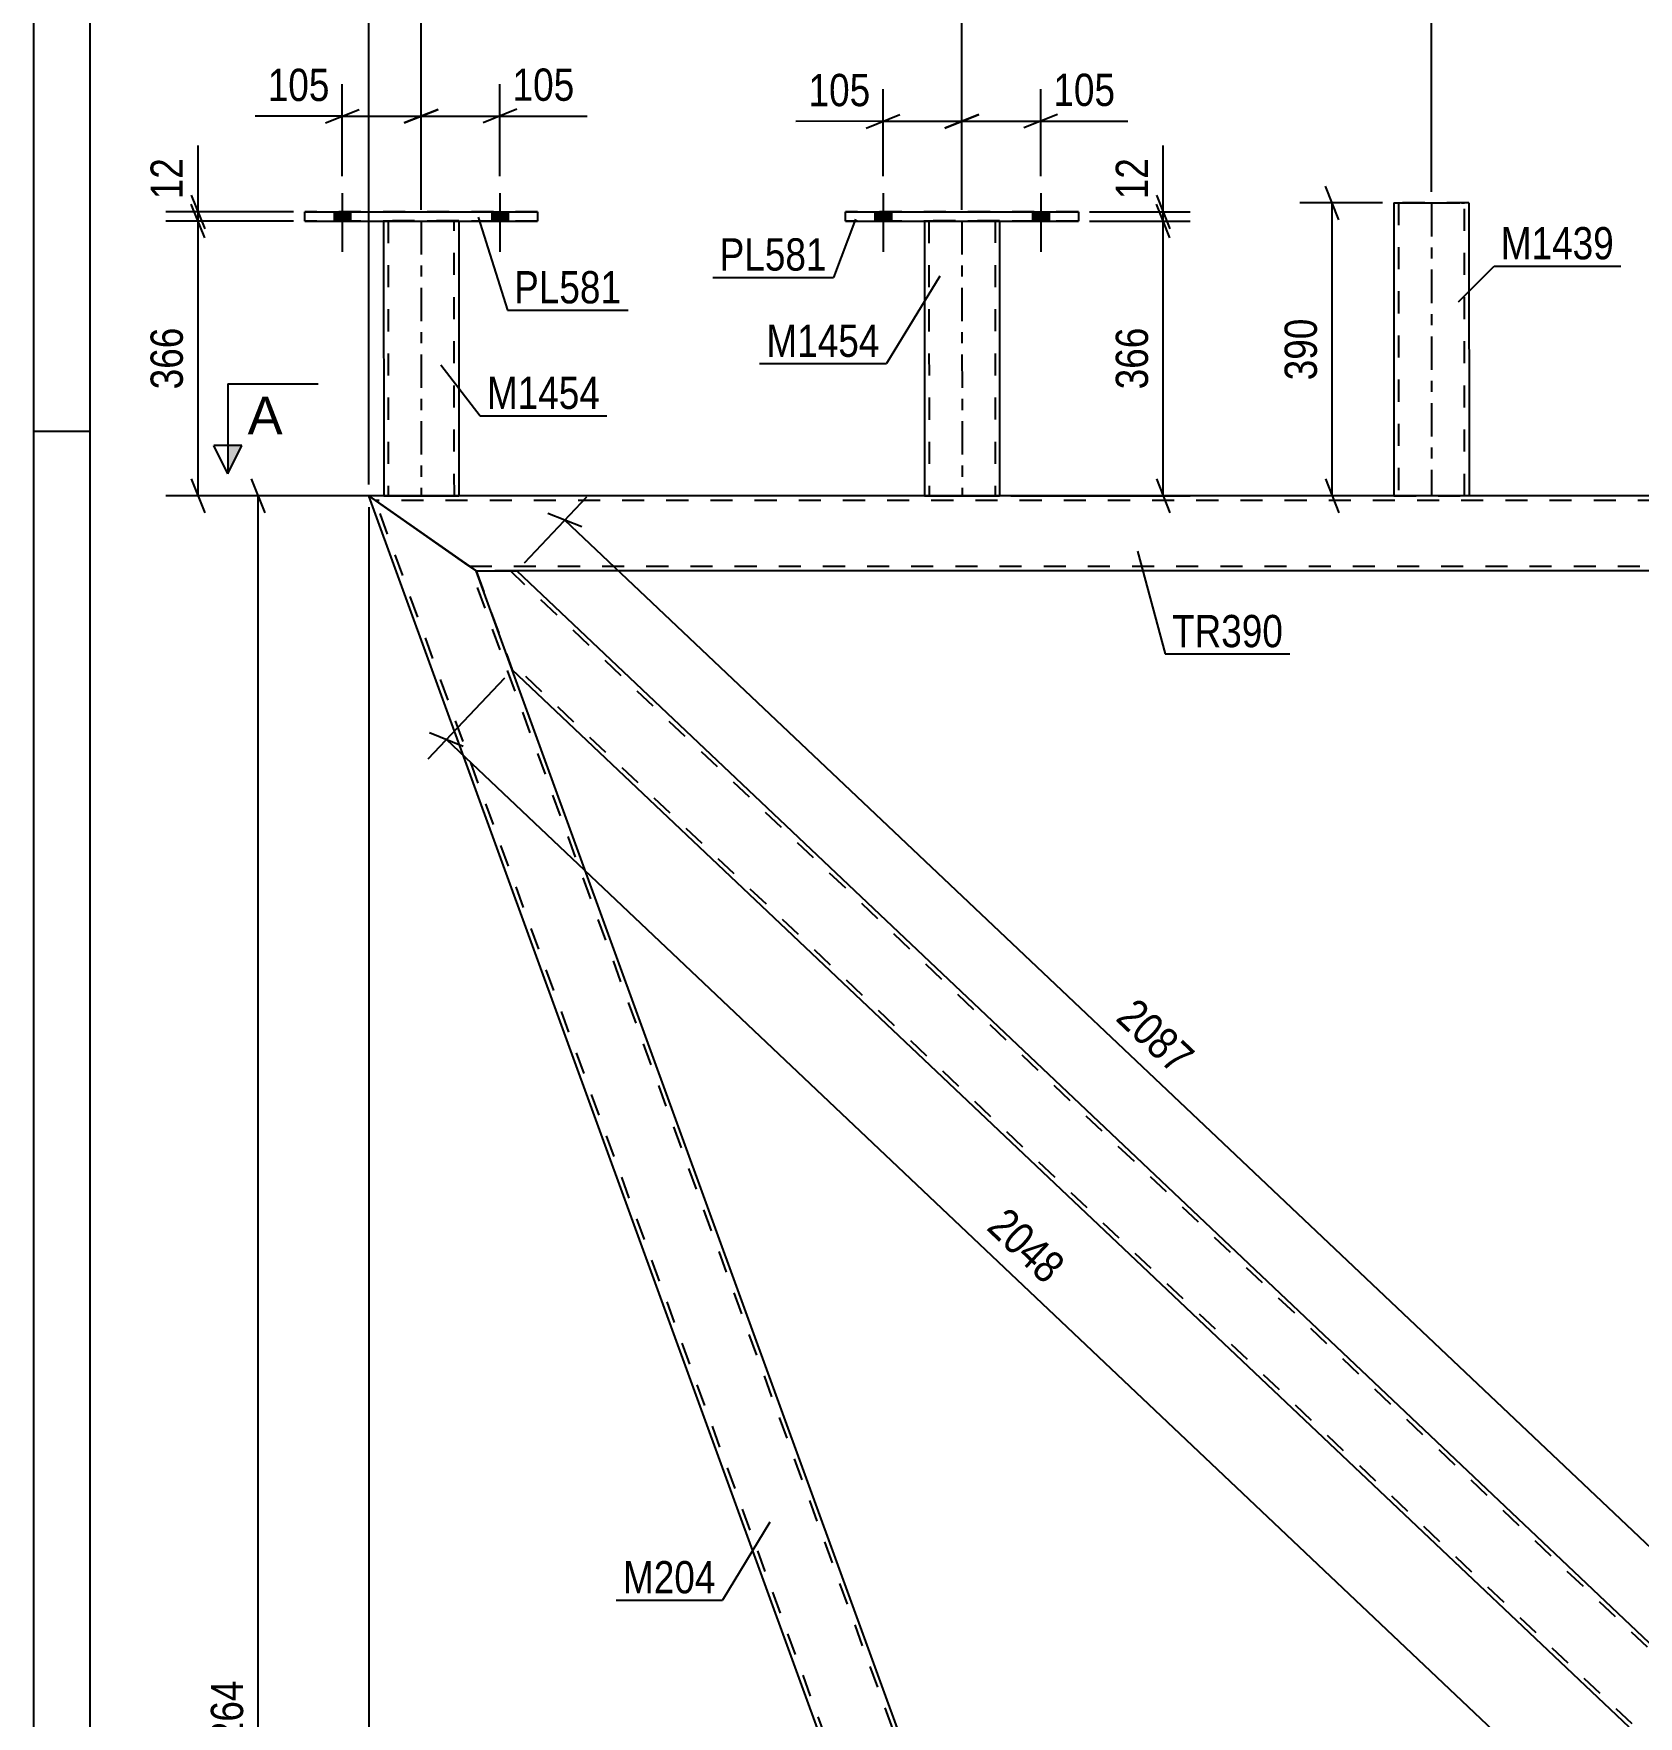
# Model space of a CAD drawing. Header units: millimetres. Extents: x 0 to 594, y 0 to 420.
# Drawn here: x 0 to 142.4, y 184 to 333.3 of the extents above; entities that cross this region are included whole.
import ezdxf

# ---------------------------------------------------------------- set-up
doc = ezdxf.new("R2010")
doc.units = ezdxf.units.MM
doc.linetypes.add('DXK_LINE_DOT2', pattern=[3.9198, 1.9599, -1.9599])
doc.linetypes.add('DXK_LINE_DOT3', pattern=[5.9187, 2.979, -0.9799, 0.9799, -0.9799])
doc.styles.add('Arial', font='ARIAL.TTF', dxfattribs={"height": 0.2})
doc.styles.add('Arial Narrow', font='ARIALN.TTF', dxfattribs={"height": 0.2})

# ---------------------------------------------------------------- blocks, each defined once
blk = doc.blocks.new('Unknown-761571251-1162')
at = {"color": 5, "linetype": 'Continuous'}
for p, q in [((0, 420), (0, 0)), ((5, 415), (5, 5)), ((5, 298), (0, 298))]:
    blk.add_line(p, q, dxfattribs=at)
blk = doc.blocks.new('Part-761571251-5495 - 5487')
at = {"color": 2, "linetype": 'Continuous'}
for p, q in [((72.06, 317.49), (92.73, 317.49)), ((72.06, 316.69), (72.06, 317.49)), ((72.06, 316.69), (92.73, 316.69)), ((92.73, 317.49), (92.73, 317.49)), ((92.73, 317.49), (92.73, 316.69))]:
    blk.add_line(p, q, dxfattribs=at)
at = {"color": 7, "linetype": 'DXK_LINE_DOT2'}
for p, q in [((92.73, 317.49), (72.06, 317.49)), ((92.73, 316.69), (72.06, 316.69))]:
    blk.add_line(p, q, dxfattribs=at)
blk = doc.blocks.new('Part-761571251-5491 - 5487')
at = {"color": 2, "linetype": 'Continuous'}
for p, q in [((108.95, 74.7), (29.76, 292.29)), ((29.76, 292.29), (39.28, 285.63)), ((110.79, 89.15), (42.48, 276.84))]:
    blk.add_line(p, q, dxfattribs=at)
at = {"color": 7, "linetype": 'DXK_LINE_DOT2'}
for p, q in [((109.18, 75.26), (30.33, 291.89)), ((30.33, 291.89), (30.37, 291.86)), ((112.45, 83.41), (38.71, 286.03)), ((39.28, 285.63), (42.48, 276.84)), ((112.67, 83.97), (110.79, 89.15)), ((112.67, 83.97), (108.95, 74.7))]:
    blk.add_line(p, q, dxfattribs=at)
blk = doc.blocks.new('Part-761571251-5492 - 5487')
at = {"color": 2, "linetype": 'Continuous'}
for p, q in [((42.48, 276.84), (39.28, 285.63)), ((39.28, 285.63), (42.89, 285.63)), ((42.89, 285.63), (143.93, 189.99)), ((141.63, 182.99), (42.48, 276.84))]:
    blk.add_line(p, q, dxfattribs=at)
at = {"color": 7, "linetype": 'DXK_LINE_DOT2'}
for p, q in [((245.73, 93.09), (42.31, 285.63)), ((247.23, 83.59), (42.17, 277.68))]:
    blk.add_line(p, q, dxfattribs=at)
blk = doc.blocks.new('Part-761571251-5494 - 5487')
at = {"color": 7, "linetype": 'DXK_LINE_DOT2'}
for p, q in [((85.73, 316.7), (79.06, 316.69)), ((79.06, 316.69), (85.73, 316.7)), ((79.06, 316.69), (79.06, 316.69)), ((79.06, 316.69), (79.06, 316.69)), ((79.46, 316.69), (79.46, 316.69)), ((79.46, 316.69), (79.48, 292.29)), ((85.33, 316.7), (85.33, 316.7)), ((85.33, 316.7), (85.34, 292.3)), ((85.73, 316.7), (85.73, 316.7)), ((85.73, 316.7), (85.73, 316.69)), ((85.73, 316.69), (85.73, 316.7)), ((85.74, 292.3), (79.08, 292.29)), ((85.31, 292.3), (85.25, 292.3))]:
    blk.add_line(p, q, dxfattribs=at)
at = {"color": 2, "linetype": 'Continuous'}
for p, q in [((79.06, 316.69), (79.08, 292.29)), ((85.73, 316.69), (85.74, 292.3)), ((79.08, 292.29), (85.74, 292.3))]:
    blk.add_line(p, q, dxfattribs=at)
at = {"color": 7, "linetype": 'DXK_LINE_DOT3'}
blk.add_line((82.39, 316.69), (82.41, 292.29), dxfattribs=at)
blk = doc.blocks.new('Part-761571251-5496 - 5487')
at = {"color": 7, "linetype": 'DXK_LINE_DOT2'}
for p, q in [((37.73, 316.7), (31.06, 316.69)), ((31.06, 316.69), (37.73, 316.7)), ((31.06, 316.69), (31.06, 316.69)), ((31.06, 316.69), (31.06, 316.69)), ((31.46, 316.69), (31.48, 292.29)), ((37.34, 292.3), (37.33, 316.7)), ((37.73, 316.7), (37.73, 316.7)), ((37.73, 316.7), (37.73, 316.69)), ((37.73, 316.69), (37.73, 316.7)), ((31.08, 292.29), (37.74, 292.3)), ((31.48, 292.29), (31.48, 292.29)), ((37.31, 292.3), (37.25, 292.3)), ((37.34, 292.3), (37.34, 292.3))]:
    blk.add_line(p, q, dxfattribs=at)
at = {"color": 2, "linetype": 'Continuous'}
for p, q in [((31.06, 316.69), (31.08, 292.29)), ((37.73, 316.69), (37.74, 292.3)), ((31.08, 292.29), (37.74, 292.3)), ((31.08, 292.29), (31.08, 292.29)), ((37.74, 292.3), (37.74, 292.3))]:
    blk.add_line(p, q, dxfattribs=at)
at = {"color": 7, "linetype": 'DXK_LINE_DOT3'}
blk.add_line((34.39, 316.69), (34.41, 292.29), dxfattribs=at)
blk = doc.blocks.new('Part-761571251-5497 - 5487')
at = {"color": 2, "linetype": 'Continuous'}
for p, q in [((24.06, 317.49), (44.73, 317.49)), ((24.06, 316.69), (24.06, 317.49)), ((24.06, 316.69), (44.73, 316.69)), ((44.73, 317.49), (44.73, 317.49)), ((44.73, 317.49), (44.73, 316.69))]:
    blk.add_line(p, q, dxfattribs=at)
at = {"color": 7, "linetype": 'DXK_LINE_DOT2'}
for p, q in [((44.73, 317.49), (24.06, 317.49)), ((44.73, 316.69), (24.06, 316.69))]:
    blk.add_line(p, q, dxfattribs=at)
blk = doc.blocks.new('Part-761571251-5498 - 5487')
at = {"color": 2, "linetype": 'Continuous'}
for p, q in [((120.73, 318.29), (120.73, 318.29)), ((120.73, 318.29), (120.74, 292.29)), ((120.73, 318.29), (126.59, 318.29)), ((127.39, 318.29), (126.59, 318.29)), ((127.39, 318.29), (127.39, 318.29)), ((127.39, 318.29), (127.41, 292.3)), ((120.74, 292.29), (120.74, 292.29)), ((121.54, 292.29), (120.74, 292.29)), ((126.61, 292.3), (121.54, 292.29)), ((127.18, 292.3), (126.61, 292.3)), ((127.35, 292.3), (127.18, 292.3)), ((127.41, 292.3), (127.35, 292.3)), ((127.41, 292.3), (127.41, 292.3))]:
    blk.add_line(p, q, dxfattribs=at)
at = {"color": 7, "linetype": 'DXK_LINE_DOT2'}
for p, q in [((127.39, 318.29), (120.73, 318.29)), ((120.73, 318.29), (120.73, 318.29)), ((121.13, 318.29), (121.14, 292.29)), ((126.75, 318.29), (126.88, 318.29)), ((126.88, 318.29), (126.9, 318.29)), ((126.9, 318.29), (126.96, 318.29)), ((126.96, 318.29), (126.99, 318.29)), ((127.01, 292.3), (126.99, 318.29)), ((127.39, 318.29), (127.39, 318.29)), ((120.74, 292.29), (127.41, 292.3)), ((121.14, 292.29), (121.14, 292.29)), ((121.14, 292.29), (121.17, 292.29)), ((126.92, 292.3), (126.61, 292.3)), ((127.01, 292.3), (127.01, 292.3))]:
    blk.add_line(p, q, dxfattribs=at)
at = {"color": 7, "linetype": 'DXK_LINE_DOT3'}
blk.add_line((124.06, 318.29), (124.08, 292.29), dxfattribs=at)
blk = doc.blocks.new('Part-761571251-5499 - 5487')
at = {"color": 2, "linetype": 'Continuous'}
for p, q in [((38.57, 286.12), (29.76, 292.29)), ((31.08, 292.29), (29.76, 292.29)), ((79.08, 292.29), (33.54, 292.29)), ((120.74, 292.29), (81.55, 292.29)), ((171.65, 292.29), (121.54, 292.29)), ((39.28, 285.63), (38.57, 286.12)), ((174.07, 285.63), (42.89, 285.63))]:
    blk.add_line(p, q, dxfattribs=at)
at = {"color": 7, "linetype": 'DXK_LINE_DOT2'}
for p, q in [((171.79, 291.89), (30.33, 291.89)), ((33.54, 292.29), (31.08, 292.29)), ((81.55, 292.29), (79.08, 292.29)), ((121.54, 292.29), (120.74, 292.29)), ((173.93, 286.03), (38.71, 286.03)), ((42.89, 285.63), (39.28, 285.63))]:
    blk.add_line(p, q, dxfattribs=at)
blk = doc.blocks.new('Bolt-761571251-5500 - 5487')
at = {"linetype": 'Continuous'}
for points in [[(74.66, 316.69), (76.13, 316.69), (76.13, 317.49), (74.66, 317.49)], [(88.66, 316.69), (90.13, 316.69), (90.13, 317.49), (88.66, 317.49)]]:
    blk.add_hatch(color=1, dxfattribs=at).paths.add_polyline_path(points)
at = {"color": 1, "linetype": 'Continuous'}
for p, q in [((75.39, 319.16), (75.39, 313.96)), ((89.39, 319.16), (89.39, 313.96)), ((74.66, 317.49), (74.66, 316.69)), ((76.13, 317.49), (76.13, 316.69)), ((88.66, 317.49), (88.66, 316.69)), ((90.13, 317.49), (90.13, 316.69))]:
    blk.add_line(p, q, dxfattribs=at)
blk = doc.blocks.new('Bolt-761571251-5501 - 5487')
at = {"linetype": 'Continuous'}
for points in [[(74.66, 316.69), (76.13, 316.69), (76.13, 317.49), (74.66, 317.49)], [(88.66, 316.69), (90.13, 316.69), (90.13, 317.49), (88.66, 317.49)]]:
    blk.add_hatch(color=1, dxfattribs=at).paths.add_polyline_path(points)
at = {"color": 1, "linetype": 'Continuous'}
for p, q in [((75.39, 319.16), (75.39, 313.96)), ((89.39, 319.16), (89.39, 313.96)), ((74.66, 317.49), (74.66, 316.69)), ((76.13, 317.49), (76.13, 316.69)), ((88.66, 317.49), (88.66, 316.69)), ((90.13, 317.49), (90.13, 316.69))]:
    blk.add_line(p, q, dxfattribs=at)
blk = doc.blocks.new('Bolt-761571251-5502 - 5487')
at = {"linetype": 'Continuous'}
for points in [[(26.66, 316.69), (28.13, 316.69), (28.13, 317.49), (26.66, 317.49)], [(40.66, 316.69), (42.13, 316.69), (42.13, 317.49), (40.66, 317.49)]]:
    blk.add_hatch(color=1, dxfattribs=at).paths.add_polyline_path(points)
at = {"color": 1, "linetype": 'Continuous'}
for p, q in [((27.39, 319.16), (27.39, 313.96)), ((41.39, 319.16), (41.39, 313.96)), ((26.66, 317.49), (26.66, 316.69)), ((28.13, 317.49), (28.13, 316.69)), ((40.66, 317.49), (40.66, 316.69)), ((42.13, 317.49), (42.13, 316.69))]:
    blk.add_line(p, q, dxfattribs=at)
blk = doc.blocks.new('Bolt-761571251-5503 - 5487')
at = {"linetype": 'Continuous'}
for points in [[(26.66, 316.69), (28.13, 316.69), (28.13, 317.49), (26.66, 317.49)], [(40.66, 316.69), (42.13, 316.69), (42.13, 317.49), (40.66, 317.49)]]:
    blk.add_hatch(color=1, dxfattribs=at).paths.add_polyline_path(points)
at = {"color": 1, "linetype": 'Continuous'}
for p, q in [((27.39, 319.16), (27.39, 313.96)), ((41.39, 319.16), (41.39, 313.96)), ((26.66, 317.49), (26.66, 316.69)), ((28.13, 317.49), (28.13, 316.69)), ((40.66, 317.49), (40.66, 316.69)), ((42.13, 317.49), (42.13, 316.69))]:
    blk.add_line(p, q, dxfattribs=at)
blk = doc.blocks.new('StraightDimension-761571251-6244 - 5487')
at = {"color": 7, "linetype": 'Continuous'}
for p, q in [((115.85, 316.79), (114.65, 319.79)), ((119.73, 318.29), (112.4, 318.29)), ((115.25, 292.29), (115.25, 318.29)), ((114.65, 293.79), (115.85, 290.79)), ((119.74, 292.29), (112.4, 292.29))]:
    blk.add_line(p, q, dxfattribs=at)
at = {"color": 0}
blk.add_wipeout([(114.5, 308.63), (110.3, 308.63), (110.3, 301.95), (114.5, 301.95)], dxfattribs=at)
at = {"color": 3, "style": 'Arial Narrow'}
blk.add_text('390', height=2.863, rotation=90.0002, dxfattribs=at).set_placement((113.9, 302.55))
blk = doc.blocks.new('StraightDimension-761571251-6129 - 5487')
at = {"color": 7, "linetype": 'Continuous'}
for p, q in [((34.39, 317.69), (34.39, 344.54)), ((82.39, 317.69), (82.39, 341.87)), ((35.89, 335.69), (32.89, 334.49)), ((34.39, 335.09), (82.39, 335.09)), ((80.89, 334.49), (83.89, 335.69))]:
    blk.add_line(p, q, dxfattribs=at)
at = {"color": 0}
blk.add_wipeout([(61.74, 335.84), (61.74, 340.04), (55.05, 340.04), (55.05, 335.84)], dxfattribs=at)
at = {"color": 3, "style": 'Arial Narrow'}
blk.add_text('720', height=2.863, dxfattribs=at).set_placement((55.65, 336.44))
at = {"color": 0, "linetype": 'Continuous'}
blk.add_wipeout([(81.79, 342.47), (77.59, 342.47), (77.59, 335.79), (81.79, 335.79)], dxfattribs=at)
at = {"color": 3, "linetype": 'Continuous', "style": 'Arial Narrow'}
blk.add_text('790', height=2.863, rotation=90.0002, dxfattribs=at).set_placement((81.19, 336.39))
blk = doc.blocks.new('StraightDimension-761571251-6127 - 5487')
at = {"color": 7, "linetype": 'Continuous'}
for p, q in [((124.06, 319.29), (124.06, 343.7)), ((174.07, 286.63), (174.07, 343.7)), ((125.56, 335.69), (122.56, 334.49)), ((124.06, 335.09), (174.07, 335.09)), ((172.57, 334.49), (175.57, 335.69))]:
    blk.add_line(p, q, dxfattribs=at)
at = {"color": 0}
blk.add_wipeout([(152.41, 335.84), (152.41, 340.04), (145.72, 340.04), (145.72, 335.84)], dxfattribs=at)
at = {"color": 3, "style": 'Arial Narrow'}
blk.add_text('750', height=2.863, dxfattribs=at).set_placement((146.32, 336.44))
at = {"color": 0, "linetype": 'Continuous'}
blk.add_wipeout([(173.47, 344.3), (169.27, 344.3), (169.27, 335.79), (173.47, 335.79)], dxfattribs=at)
at = {"color": 3, "linetype": 'Continuous', "style": 'Arial Narrow'}
blk.add_text('2165', height=2.863, rotation=90.0002, dxfattribs=at).set_placement((172.87, 336.39))
blk = doc.blocks.new('StraightDimension-761571251-7179 - 5487')
at = {"color": 7, "linetype": 'Continuous'}
for p, q in [((43.57, 286.35), (49.11, 292.2)), ((48.65, 289.54), (45.65, 290.73)), ((47.15, 290.13), (148.19, 194.5)), ((144.61, 190.72), (150.15, 196.57)), ((146.69, 195.1), (149.69, 193.9))]:
    blk.add_line(p, q, dxfattribs=at)
at = {"color": 0}
blk.add_wipeout([(101.28, 239.94), (104.17, 242.99), (97.98, 248.84), (95.1, 245.79)], dxfattribs=at)
at = {"color": 3, "style": 'Arial Narrow'}
blk.add_text('2087', height=2.863, rotation=-43.4245, dxfattribs=at).set_placement((95.94, 245.81))
blk = doc.blocks.new('StraightDimension-761571251-6128 - 5487')
at = {"color": 7, "linetype": 'Continuous'}
for p, q in [((124.06, 319.29), (124.06, 343.7)), ((82.39, 317.69), (82.39, 341.87)), ((83.89, 335.69), (80.89, 334.49)), ((82.39, 335.09), (124.06, 335.09)), ((122.56, 334.49), (125.56, 335.69))]:
    blk.add_line(p, q, dxfattribs=at)
at = {"color": 0}
blk.add_wipeout([(106.57, 335.84), (106.57, 340.04), (99.89, 340.04), (99.89, 335.84)], dxfattribs=at)
at = {"color": 3, "style": 'Arial Narrow'}
blk.add_text('625', height=2.863, dxfattribs=at).set_placement((100.49, 336.44))
at = {"color": 0, "linetype": 'Continuous'}
blk.add_wipeout([(123.46, 344.3), (119.26, 344.3), (119.26, 335.79), (123.46, 335.79)], dxfattribs=at)
at = {"color": 3, "linetype": 'Continuous', "style": 'Arial Narrow'}
blk.add_text('1415', height=2.863, rotation=90.0002, dxfattribs=at).set_placement((122.86, 336.39))
blk = doc.blocks.new('StraightDimension-761571251-6211 - 5487')
at = {"color": 7, "linetype": 'Continuous'}
for p, q in [((14.59, 317.49), (14.59, 323.4)), ((14.59, 317.49), (14.59, 323.4)), ((13.99, 318.99), (15.19, 315.99)), ((15.19, 315.19), (13.99, 318.19)), ((23.06, 317.49), (11.74, 317.49)), ((23.06, 316.69), (11.74, 316.69)), ((14.59, 316.69), (14.59, 317.49))]:
    blk.add_line(p, q, dxfattribs=at)
at = {"color": 0}
blk.add_wipeout([(13.84, 322.87), (9.64, 322.87), (9.64, 318.02), (13.84, 318.02)], dxfattribs=at)
at = {"color": 3, "style": 'Arial Narrow'}
blk.add_text('12', height=2.863, rotation=90.0002, dxfattribs=at).set_placement((13.24, 318.62))
blk = doc.blocks.new('StraightDimension-761571251-6034 - 5487')
at = {"color": 7, "linetype": 'Continuous'}
for p, q in [((34.39, 317.69), (34.39, 328.85)), ((41.39, 320.66), (41.39, 328.85)), ((32.89, 325.4), (35.89, 326.6)), ((34.39, 326), (41.39, 326)), ((42.89, 326.61), (39.89, 325.4))]:
    blk.add_line(p, q, dxfattribs=at)
at = {"color": 0}
blk.add_wipeout([(48.6, 326.76), (48.6, 330.96), (41.91, 330.95), (41.91, 326.75)], dxfattribs=at)
at = {"color": 7, "linetype": 'Continuous'}
blk.add_line((41.39, 326), (49.12, 326.01), dxfattribs=at)
blk.add_line((41.39, 326), (49.12, 326.01), dxfattribs=at)
at = {"color": 3, "style": 'Arial Narrow'}
blk.add_text('105', height=2.863, rotation=0.0401, dxfattribs=at).set_placement((42.51, 327.36))
blk = doc.blocks.new('StraightDimension-761571251-5652 - 5487')
at = {"color": 7, "linetype": 'Continuous'}
for p, q in [((20.54, 290.79), (19.34, 293.79)), ((119.74, 292.29), (17.09, 292.29)), ((19.94, 74.7), (19.94, 292.29)), ((19.34, 76.2), (20.54, 73.2)), ((107.95, 74.7), (17.09, 74.7))]:
    blk.add_line(p, q, dxfattribs=at)
at = {"color": 0}
blk.add_wipeout([(19.19, 187.75), (14.99, 187.75), (14.99, 179.24), (19.19, 179.24)], dxfattribs=at)
at = {"color": 3, "style": 'Arial Narrow'}
blk.add_text('3264', height=2.863, rotation=90.0002, dxfattribs=at).set_placement((18.59, 179.84))
blk = doc.blocks.new('StraightDimension-761571251-6035 - 5487')
at = {"color": 7, "linetype": 'Continuous'}
for p, q in [((27.39, 320.66), (27.39, 328.84)), ((34.39, 317.69), (34.39, 328.85)), ((25.89, 325.39), (28.89, 326.6)), ((27.39, 325.99), (34.39, 326)), ((35.89, 326.6), (32.89, 325.4))]:
    blk.add_line(p, q, dxfattribs=at)
at = {"color": 0}
blk.add_wipeout([(26.86, 326.74), (26.86, 330.94), (20.18, 330.94), (20.18, 326.74)], dxfattribs=at)
at = {"color": 7, "linetype": 'Continuous'}
blk.add_line((27.39, 325.99), (19.66, 325.99), dxfattribs=at)
blk.add_line((27.39, 325.99), (19.66, 325.99), dxfattribs=at)
at = {"color": 3, "style": 'Arial Narrow'}
blk.add_text('105', height=2.863, rotation=0.0401, dxfattribs=at).set_placement((20.78, 327.34))
blk = doc.blocks.new('StraightDimension-761571251-5993 - 5487')
at = {"color": 7, "linetype": 'Continuous'}
for p, q in [((29.76, 291.29), (29.76, 59.14)), ((108.95, 73.7), (108.95, 59.14)), ((31.26, 62.14), (28.26, 60.94)), ((29.76, 61.54), (108.95, 61.54)), ((107.45, 60.94), (110.45, 62.14))]:
    blk.add_line(p, q, dxfattribs=at)
at = {"color": 0}
blk.add_wipeout([(73.61, 62.29), (73.61, 66.49), (65.1, 66.49), (65.1, 62.29)], dxfattribs=at)
at = {"color": 3, "style": 'Arial Narrow'}
blk.add_text('1188', height=2.863, dxfattribs=at).set_placement((65.7, 62.89))
blk = doc.blocks.new('StraightDimension-761571251-6053 - 5487')
at = {"color": 7, "linetype": 'Continuous'}
for p, q in [((82.39, 317.69), (82.39, 328.39)), ((89.39, 320.66), (89.39, 328.4)), ((80.89, 324.94), (83.89, 326.14)), ((90.89, 326.15), (87.89, 324.95)), ((82.39, 325.54), (89.39, 325.55))]:
    blk.add_line(p, q, dxfattribs=at)
at = {"color": 0}
blk.add_wipeout([(96.6, 326.3), (96.6, 330.5), (89.91, 330.5), (89.91, 326.3)], dxfattribs=at)
at = {"color": 7, "linetype": 'Continuous'}
blk.add_line((89.39, 325.55), (97.12, 325.55), dxfattribs=at)
blk.add_line((89.39, 325.55), (97.12, 325.55), dxfattribs=at)
at = {"color": 3, "style": 'Arial Narrow'}
blk.add_text('105', height=2.863, rotation=0.0401, dxfattribs=at).set_placement((90.51, 326.9))
blk = doc.blocks.new('StraightDimension-761571251-6054 - 5487')
at = {"color": 7, "linetype": 'Continuous'}
for p, q in [((75.39, 320.66), (75.39, 328.39)), ((82.39, 317.69), (82.39, 328.39)), ((73.89, 324.94), (76.89, 326.14)), ((83.89, 326.14), (80.89, 324.94)), ((75.39, 325.54), (82.39, 325.54))]:
    blk.add_line(p, q, dxfattribs=at)
at = {"color": 0}
blk.add_wipeout([(74.86, 326.29), (74.86, 330.49), (68.18, 330.48), (68.18, 326.28)], dxfattribs=at)
at = {"color": 7, "linetype": 'Continuous'}
blk.add_line((75.39, 325.54), (67.66, 325.53), dxfattribs=at)
blk.add_line((75.39, 325.54), (67.66, 325.53), dxfattribs=at)
at = {"color": 3, "style": 'Arial Narrow'}
blk.add_text('105', height=2.863, rotation=0.0401, dxfattribs=at).set_placement((68.78, 326.88))
blk = doc.blocks.new('StraightDimension-761571251-6130 - 5487')
at = {"color": 7, "linetype": 'Continuous'}
for p, q in [((34.39, 317.69), (34.39, 344.54)), ((29.76, 293.29), (29.76, 338.21)), ((28.26, 334.49), (31.26, 335.69)), ((29.76, 335.09), (34.39, 335.09)), ((35.89, 335.69), (32.89, 334.49))]:
    blk.add_line(p, q, dxfattribs=at)
at = {"color": 0}
blk.add_wipeout([(34.5, 335.84), (34.5, 340.04), (29.65, 340.04), (29.65, 335.84)], dxfattribs=at)
at = {"color": 3, "style": 'Arial Narrow'}
blk.add_text('70', height=2.863, dxfattribs=at).set_placement((30.25, 336.44))
at = {"color": 0, "linetype": 'Continuous'}
for points in [[(33.79, 345.14), (29.59, 345.14), (29.59, 340.29), (33.79, 340.29)], [(29.16, 338.81), (24.96, 338.81), (24.96, 335.79), (29.16, 335.79)]]:
    blk.add_wipeout(points, dxfattribs=at)
at = {"color": 3, "linetype": 'Continuous', "style": 'Arial Narrow'}
for s, height, p in [('70', 2.863, (33.19, 340.89)), ('0', 2.86, (28.56, 336.39))]:
    blk.add_text(s, height=height, rotation=90.0002, dxfattribs=at).set_placement(p)
blk = doc.blocks.new('StraightDimension-761571251-6212 - 5487')
at = {"color": 7, "linetype": 'Continuous'}
for p, q in [((15.19, 315.19), (13.99, 318.19)), ((23.06, 316.69), (11.74, 316.69)), ((14.59, 292.29), (14.59, 316.69)), ((13.99, 293.79), (15.19, 290.79)), ((30.08, 292.29), (11.74, 292.29))]:
    blk.add_line(p, q, dxfattribs=at)
at = {"color": 0}
blk.add_wipeout([(13.84, 307.84), (9.64, 307.84), (9.64, 301.15), (13.84, 301.15)], dxfattribs=at)
at = {"color": 3, "style": 'Arial Narrow'}
blk.add_text('366', height=2.863, rotation=90.0002, dxfattribs=at).set_placement((13.24, 301.75))
blk = doc.blocks.new('StraightDimension-761571251-6226 - 5487')
at = {"color": 7, "linetype": 'Continuous'}
for p, q in [((100.26, 317.49), (100.26, 323.4)), ((100.26, 317.49), (100.26, 323.4)), ((99.66, 318.99), (100.86, 315.99)), ((100.86, 315.19), (99.66, 318.19)), ((93.73, 317.49), (102.66, 317.49)), ((93.73, 316.69), (102.66, 316.69)), ((100.26, 316.69), (100.26, 317.49))]:
    blk.add_line(p, q, dxfattribs=at)
at = {"color": 0}
blk.add_wipeout([(99.51, 322.87), (95.31, 322.87), (95.31, 318.02), (99.51, 318.02)], dxfattribs=at)
at = {"color": 3, "style": 'Arial Narrow'}
blk.add_text('12', height=2.863, rotation=90.0002, dxfattribs=at).set_placement((98.91, 318.62))
blk = doc.blocks.new('StraightDimension-761571251-6227 - 5487')
at = {"color": 7, "linetype": 'Continuous'}
for p, q in [((100.86, 315.19), (99.66, 318.19)), ((93.73, 316.69), (102.66, 316.69)), ((100.26, 292.3), (100.26, 316.69)), ((99.66, 293.8), (100.86, 290.8)), ((86.74, 292.3), (102.66, 292.3))]:
    blk.add_line(p, q, dxfattribs=at)
at = {"color": 0}
blk.add_wipeout([(99.51, 307.84), (95.31, 307.84), (95.31, 301.15), (99.51, 301.15)], dxfattribs=at)
at = {"color": 3, "style": 'Arial Narrow'}
blk.add_text('366', height=2.863, rotation=90.0002, dxfattribs=at).set_placement((98.91, 301.75))
blk = doc.blocks.new('StraightDimension-761571251-7210 - 5487')
at = {"color": 7, "linetype": 'Continuous'}
for p, q in [((41.79, 276.11), (34.98, 268.92)), ((38.13, 270.06), (35.13, 271.25)), ((36.63, 270.66), (135.78, 176.82)), ((140.94, 182.27), (134.13, 175.07)), ((134.28, 177.41), (137.28, 176.22))]:
    blk.add_line(p, q, dxfattribs=at)
at = {"color": 0}
blk.add_wipeout([(89.81, 221.36), (92.7, 224.41), (86.52, 230.26), (83.63, 227.21)], dxfattribs=at)
at = {"color": 3, "style": 'Arial Narrow'}
blk.add_text('2048', height=2.863, rotation=-43.4245, dxfattribs=at).set_placement((84.48, 227.23))
blk = doc.blocks.new('Mark-761571251-5524 - 5487')
at = {"color": 0}
blk.add_wipeout([(60.53, 194.88), (60.53, 197.88), (52.31, 197.88), (52.31, 194.88)], dxfattribs=at)
blk.add_wipeout([(60.53, 194.88), (60.53, 197.88), (52.31, 197.88), (52.31, 194.88)], dxfattribs=at)
at = {"color": 30, "linetype": 'Continuous'}
for p in [(65.33, 201.2), (51.71, 194.28)]:
    blk.add_line(p, (61.13, 194.28), dxfattribs=at)
at = {"color": 3, "style": 'Arial Narrow'}
blk.add_text('M204', height=2.863, dxfattribs=at).set_placement((52.31, 194.88))
blk = doc.blocks.new('Mark-761571251-5533 - 5487')
at = {"color": 0}
blk.add_wipeout([(75.09, 304.63), (75.09, 307.63), (65.04, 307.63), (65.04, 304.63)], dxfattribs=at)
blk.add_wipeout([(75.09, 304.63), (75.09, 307.63), (65.04, 307.63), (65.04, 304.63)], dxfattribs=at)
at = {"color": 30, "linetype": 'Continuous'}
for p in [(80.42, 311.8), (64.44, 304.03)]:
    blk.add_line(p, (75.69, 304.03), dxfattribs=at)
at = {"color": 3, "style": 'Arial Narrow'}
blk.add_text('M1454', height=2.863, dxfattribs=at).set_placement((65.04, 304.63))
blk = doc.blocks.new('Mark-761571251-5536 - 5487')
at = {"color": 0}
blk.add_wipeout([(70.39, 312.29), (70.39, 315.29), (60.89, 315.29), (60.89, 312.29)], dxfattribs=at)
blk.add_wipeout([(70.39, 312.29), (70.39, 315.29), (60.89, 315.29), (60.89, 312.29)], dxfattribs=at)
at = {"color": 30, "linetype": 'Continuous'}
for p in [(72.95, 316.86), (60.29, 311.69)]:
    blk.add_line(p, (70.99, 311.69), dxfattribs=at)
at = {"color": 3, "style": 'Arial Narrow'}
blk.add_text('PL581', height=2.863, dxfattribs=at).set_placement((60.89, 312.29))
blk = doc.blocks.new('Mark-761571251-5539 - 5487')
at = {"color": 0}
blk.add_wipeout([(50.28, 300.01), (50.28, 303.01), (40.23, 303.01), (40.23, 300.01)], dxfattribs=at)
blk.add_wipeout([(50.28, 300.01), (50.28, 303.01), (40.23, 303.01), (40.23, 300.01)], dxfattribs=at)
at = {"color": 30, "linetype": 'Continuous'}
for p, q in [((36.14, 303.93), (39.63, 299.41)), ((39.63, 299.41), (50.88, 299.41))]:
    blk.add_line(p, q, dxfattribs=at)
at = {"color": 3, "style": 'Arial Narrow'}
blk.add_text('M1454', height=2.863, dxfattribs=at).set_placement((40.23, 300.01))
blk = doc.blocks.new('Mark-761571251-5542 - 5487')
at = {"color": 0}
blk.add_wipeout([(52.16, 309.38), (52.16, 312.38), (42.65, 312.38), (42.65, 309.38)], dxfattribs=at)
blk.add_wipeout([(52.16, 309.38), (52.16, 312.38), (42.65, 312.38), (42.65, 309.38)], dxfattribs=at)
at = {"color": 30, "linetype": 'Continuous'}
for p, q in [((39.45, 317.04), (42.05, 308.78)), ((42.05, 308.78), (52.76, 308.78))]:
    blk.add_line(p, q, dxfattribs=at)
at = {"color": 3, "style": 'Arial Narrow'}
blk.add_text('PL581', height=2.863, dxfattribs=at).set_placement((42.65, 309.38))
blk = doc.blocks.new('Mark-761571251-5545 - 5487')
at = {"color": 0}
blk.add_wipeout([(140.27, 313.29), (140.27, 316.29), (130.22, 316.29), (130.22, 313.29)], dxfattribs=at)
blk.add_wipeout([(140.27, 313.29), (140.27, 316.29), (130.22, 316.29), (130.22, 313.29)], dxfattribs=at)
at = {"color": 30, "linetype": 'Continuous'}
for p, q in [((126.48, 309.53), (129.62, 312.69)), ((129.62, 312.69), (140.87, 312.69))]:
    blk.add_line(p, q, dxfattribs=at)
at = {"color": 3, "style": 'Arial Narrow'}
blk.add_text('M1439', height=2.863, dxfattribs=at).set_placement((130.22, 313.29))
blk = doc.blocks.new('Mark-761571251-5548 - 5487')
at = {"color": 0}
blk.add_wipeout([(110.9, 278.86), (110.9, 281.86), (101.04, 281.86), (101.04, 278.86)], dxfattribs=at)
blk.add_wipeout([(110.9, 278.86), (110.9, 281.86), (101.04, 281.86), (101.04, 278.86)], dxfattribs=at)
at = {"color": 30, "linetype": 'Continuous'}
for p, q in [((97.98, 287.39), (100.44, 278.26)), ((100.44, 278.26), (111.5, 278.26))]:
    blk.add_line(p, q, dxfattribs=at)
at = {"color": 3, "style": 'Arial Narrow'}
blk.add_text('TR390', height=2.863, dxfattribs=at).set_placement((101.04, 278.86))
blk = doc.blocks.new('SectionMark-761571251-7012 - 5487')
at = {"linetype": 'Continuous'}
for points in [[(17.24, 296.75), (18.49, 296.75), (17.24, 294.25)], [(151.51, 296.81), (152.76, 296.81), (152.76, 294.31)]]:
    blk.add_hatch(color=6, dxfattribs=at).paths.add_polyline_path(points)
at = {"color": 6, "linetype": 'Continuous'}
for p, q in [((17.24, 302.25), (25.24, 302.25)), ((17.24, 302.25), (17.24, 294.25)), ((152.76, 302.31), (144.76, 302.3)), ((152.76, 302.31), (152.76, 294.31)), ((17.24, 294.25), (15.99, 296.75)), ((18.49, 296.75), (15.99, 296.75)), ((17.24, 294.25), (18.49, 296.75)), ((151.51, 296.81), (154.01, 296.81)), ((152.76, 294.31), (151.51, 296.81)), ((154.01, 296.81), (152.76, 294.31))]:
    blk.add_line(p, q, dxfattribs=at)
at = {"color": 0, "linetype": 'Continuous'}
for points in [[(22.1, 297.75), (22.1, 301.25), (18.99, 301.25), (18.99, 297.75)], [(151.01, 297.81), (151.01, 301.31), (147.9, 301.3), (147.9, 297.8)]]:
    blk.add_wipeout(points, dxfattribs=at)
at = {"color": 3, "linetype": 'Continuous', "style": 'Arial'}
for p in [(18.99, 297.75), (147.9, 297.8)]:
    blk.add_text('A', height=3.34, rotation=0.0229, dxfattribs=at).set_placement(p)

msp = doc.modelspace()

# ---------------------------------------------------------------- block references
for name in ['Unknown-761571251-1162', 'Bolt-761571251-5502 - 5487', 'Bolt-761571251-5503 - 5487', 'Bolt-761571251-5500 - 5487', 'Bolt-761571251-5501 - 5487', 'Part-761571251-5498 - 5487', 'Part-761571251-5497 - 5487', 'Part-761571251-5496 - 5487', 'Part-761571251-5495 - 5487', 'Part-761571251-5494 - 5487', 'Part-761571251-5491 - 5487', 'Part-761571251-5499 - 5487', 'Part-761571251-5492 - 5487']:
    msp.add_blockref(name, (0, 0))

# ---------------------------------------------------------------- next in the draw order: block references
for name in ['StraightDimension-761571251-6129 - 5487', 'StraightDimension-761571251-6127 - 5487', 'StraightDimension-761571251-6211 - 5487', 'StraightDimension-761571251-6244 - 5487', 'Mark-761571251-5533 - 5487']:
    msp.add_blockref(name, (0, 0))

# ---------------------------------------------------------------- next in the draw order: block references
for name in ['StraightDimension-761571251-6128 - 5487', 'StraightDimension-761571251-6034 - 5487', 'Mark-761571251-5536 - 5487', 'Mark-761571251-5545 - 5487', 'StraightDimension-761571251-7179 - 5487']:
    msp.add_blockref(name, (0, 0))

# ---------------------------------------------------------------- next in the draw order: block references
for name in ['StraightDimension-761571251-6035 - 5487', 'StraightDimension-761571251-6053 - 5487', 'Mark-761571251-5542 - 5487', 'StraightDimension-761571251-5652 - 5487']:
    msp.add_blockref(name, (0, 0))

# ---------------------------------------------------------------- next in the draw order: block references
for name in ['StraightDimension-761571251-6130 - 5487', 'StraightDimension-761571251-6054 - 5487', 'StraightDimension-761571251-6226 - 5487', 'StraightDimension-761571251-5993 - 5487']:
    msp.add_blockref(name, (0, 0))

# ---------------------------------------------------------------- next in the draw order: block references
for name in ['StraightDimension-761571251-6212 - 5487', 'StraightDimension-761571251-6227 - 5487', 'Mark-761571251-5539 - 5487', 'Mark-761571251-5548 - 5487', 'StraightDimension-761571251-7210 - 5487']:
    msp.add_blockref(name, (0, 0))

# ---------------------------------------------------------------- next in the draw order: block references
for name in ['SectionMark-761571251-7012 - 5487', 'Mark-761571251-5524 - 5487']:
    msp.add_blockref(name, (0, 0))

doc.saveas('drawing.dxf')
